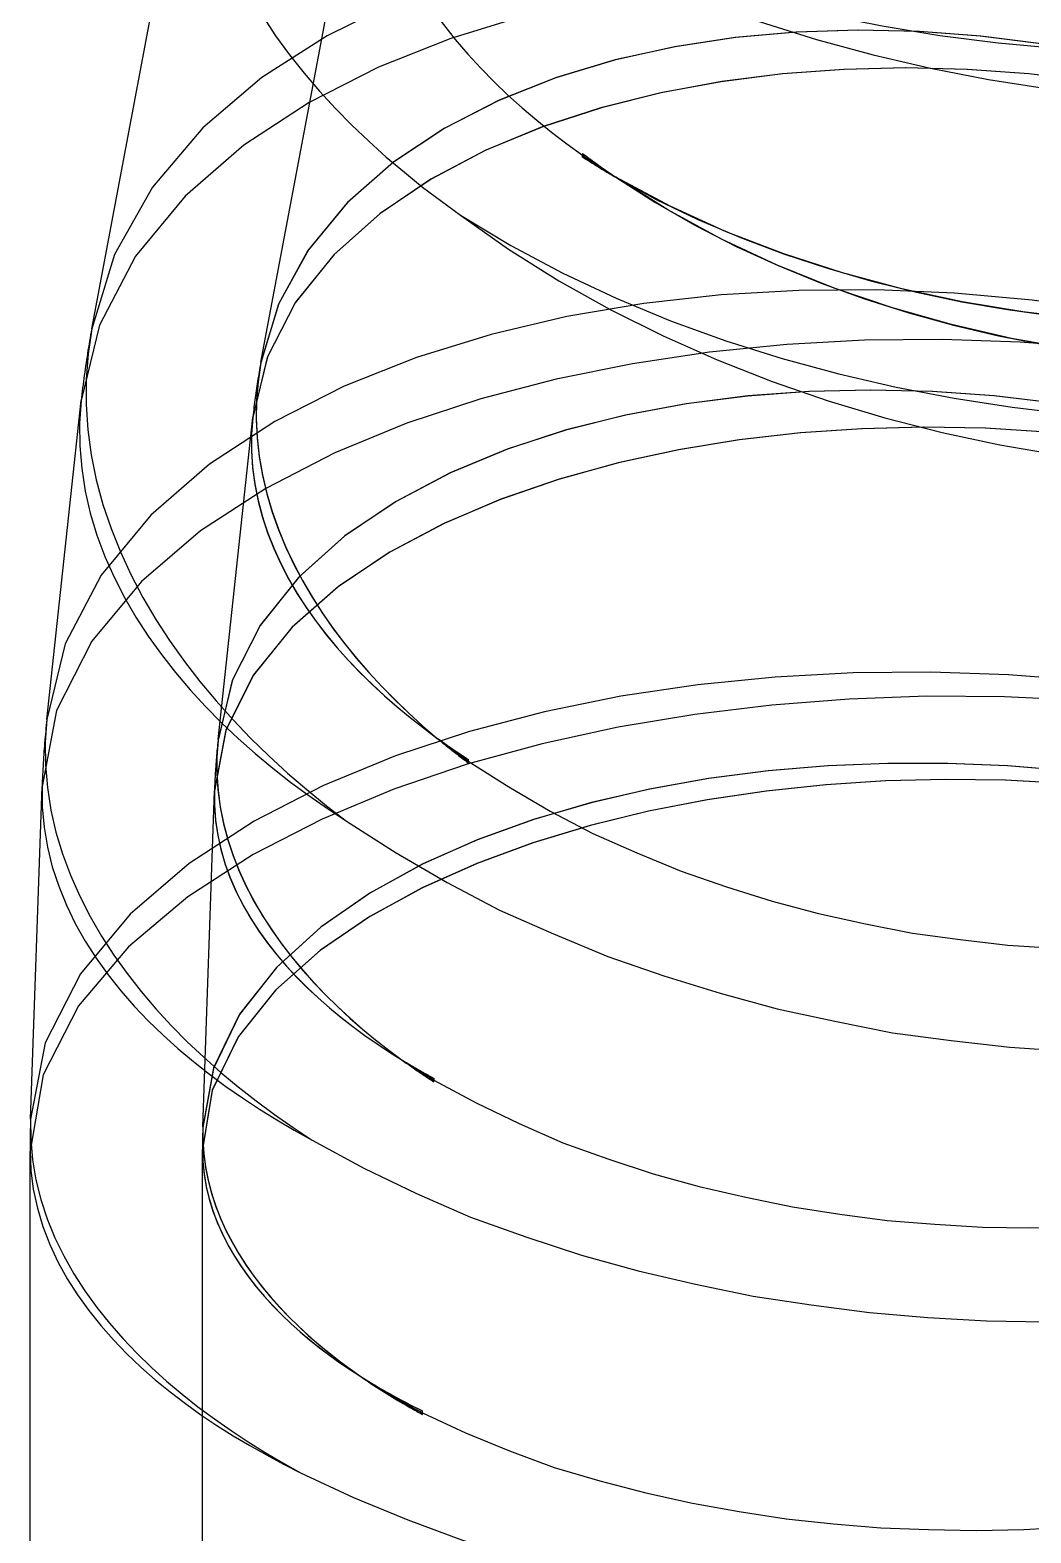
# Model space of a CAD drawing. Header units: millimetres. Extents: x 0 to 262, y -49 to 161.
# Drawn here: x 46.26 to 51.42, y 138.88 to 146.63 of the extents above; entities that cross this region are included whole.
import ezdxf

# ---------------------------------------------------------------- set-up
doc = ezdxf.new("R2010")
doc.units = ezdxf.units.MM
doc.layers.add('ISO_HIDDEN', color=8, linetype='CONTINUOUS')
doc.layers.add('ISO_VISIBLE', color=7, linetype='Continuous')

msp = doc.modelspace()

# ---------------------------------------------------------------- linework, layer by layer
at = {"layer": 'ISO_HIDDEN'}
for points in [[(47.4511, 144.918), (48.022, 147.9522)], [(48.0066, 147.848), (48.001, 147.7496), (48.0015, 147.651), (48.0079, 147.5527), (48.0219, 147.4551), (48.0431, 147.3588), (48.0691, 147.2638), (48.1009, 147.1704), (48.1392, 147.0796), (48.181, 146.9903), (48.2279, 146.9035), (48.2792, 146.8194), (48.3328, 146.7366), (48.3919, 146.6576), (48.4528, 146.5801), (48.517, 146.5052), (48.5839, 146.4328), (48.6526, 146.362), (48.7245, 146.2945), (48.7972, 146.2279), (48.8732, 146.165), (48.9494, 146.1024), (49.0287, 146.0438), (49.1081, 145.9853)], [(54.6268, 145.8676), (54.2982, 146.0961), (53.9543, 146.3008), (53.5979, 146.4829), (53.2312, 146.6433), (52.856, 146.7828), (52.4739, 146.9019), (52.086, 147.0008), (51.6936, 147.0797), (51.2977, 147.1383), (50.8992, 147.1764), (50.4993, 147.1933), (50.0991, 147.1881), (49.6998, 147.1597), (49.3032, 147.1065), (48.911, 147.0267), (48.5258, 146.9179), (48.1513, 146.7769), (47.7922, 146.6004), (47.4555, 146.3844), (47.1511, 146.125), (46.8924, 145.8201), (46.6963, 145.472), (46.5789, 145.0902)], [(54.6268, 145.8676), (54.2814, 146.0726), (53.9222, 146.2523), (53.5522, 146.4087), (53.1736, 146.5432), (52.7884, 146.657), (52.3978, 146.7508), (52.003, 146.8252), (51.6051, 146.8805), (51.205, 146.9167), (50.8036, 146.9337), (50.4019, 146.9311), (50.0009, 146.908), (49.6016, 146.8636), (49.2056, 146.7965), (48.8145, 146.7049), (48.4306, 146.5864), (48.0574, 146.4382), (47.6993, 146.2564), (47.3633, 146.0366), (47.0598, 145.7738), (46.8045, 145.4644), (46.6185, 145.1092), (46.5242, 144.7199)], [(55.697, 146.9067), (55.6225, 146.5987), (55.4772, 146.3168), (55.2779, 146.0699), (55.0405, 145.859), (54.7771, 145.6815), (54.496, 145.5338), (54.2024, 145.4123), (53.9002, 145.3143), (53.592, 145.2373), (53.2796, 145.1795), (52.9644, 145.1395), (52.6475, 145.1162), (52.3298, 145.1088), (52.0122, 145.1167), (51.6953, 145.1395), (51.3797, 145.177), (51.0663, 145.2292), (50.7557, 145.2962), (50.4487, 145.3782), (50.1464, 145.4759), (49.8498, 145.5899), (49.5605, 145.7212), (49.2803, 145.871)], [(53.826, 145.6724), (53.5581, 145.8411), (53.2799, 145.9921), (52.993, 146.1262), (52.6991, 146.244), (52.3994, 146.3459), (52.0947, 146.4322), (51.7861, 146.5031), (51.4744, 146.5584), (51.1602, 146.5982), (50.8445, 146.6219), (50.528, 146.6291), (50.2115, 146.6191), (49.8961, 146.5908), (49.5831, 146.5432), (49.2741, 146.4746), (48.971, 146.3831), (48.6767, 146.2664), (48.3951, 146.1219), (48.1318, 145.9464), (47.8943, 145.7373), (47.6933, 145.4932), (47.5412, 145.216), (47.4502, 144.9134)], [(53.826, 145.6724), (53.5583, 145.841), (53.2802, 145.992), (52.9936, 146.126), (52.6999, 146.2437), (52.4003, 146.3456), (52.0959, 146.4319), (51.7875, 146.5028), (51.476, 146.5582), (51.1621, 146.598), (50.8465, 146.6218), (50.5302, 146.6291), (50.2139, 146.6192), (49.8988, 146.5911), (49.5859, 146.5437), (49.277, 146.4753), (48.9741, 146.3842), (48.6799, 146.2679), (48.3983, 146.1237), (48.1348, 145.9488), (47.8972, 145.7402), (47.6957, 145.4967), (47.5429, 145.2201), (47.4511, 144.918)], [(55.6561, 146.63), (55.5651, 146.3273), (55.4131, 146.0502), (55.212, 145.806), (54.9746, 145.5969), (54.7112, 145.4215), (54.4296, 145.2769), (54.1353, 145.1603), (53.8323, 145.0688), (53.5232, 145.0002), (53.2102, 144.9525), (52.8948, 144.9243), (52.5784, 144.9142), (52.2618, 144.9215), (51.9461, 144.9452), (51.632, 144.9849), (51.3202, 145.0403), (51.0116, 145.1111), (50.707, 145.1975), (50.4072, 145.2994), (50.1133, 145.4171), (49.8265, 145.5512), (49.5482, 145.7022), (49.2803, 145.871)], [(53.826, 145.6724), (53.5457, 145.8222), (53.2562, 145.9536), (52.9595, 146.0676), (52.6569, 146.1653), (52.3498, 146.2474), (52.039, 146.3143), (51.7254, 146.3665), (51.4097, 146.4039), (51.0926, 146.4267), (50.7748, 146.4345), (50.457, 146.427), (50.14, 146.4036), (49.8246, 146.3635), (49.512, 146.3056), (49.2037, 146.2284), (48.9014, 146.1301), (48.6078, 146.0083), (48.3266, 145.8603), (48.0633, 145.6824), (47.8261, 145.4711), (47.6272, 145.2236), (47.4825, 144.9412), (47.4089, 144.6328)], [(53.826, 145.6724), (53.5458, 145.8222), (53.2565, 145.9534), (52.9599, 146.0674), (52.6576, 146.1651), (52.3506, 146.2472), (52.04, 146.3141), (51.7266, 146.3663), (51.4111, 146.4038), (51.0942, 146.4266), (50.7765, 146.4345), (50.4589, 146.4271), (50.142, 146.4038), (49.8268, 146.3639), (49.5143, 146.3061), (49.2061, 146.2291), (48.9039, 146.131), (48.6104, 146.0096), (48.3292, 145.8618), (48.0658, 145.6843), (47.8285, 145.4735), (47.6291, 145.2266), (47.4839, 144.9447), (47.4094, 144.6366)], [(49.1081, 145.9853), (49.1081, 145.9849), (49.108, 145.9846), (49.108, 145.9842), (49.1079, 145.9839), (49.1079, 145.9835), (49.1078, 145.9832), (49.1078, 145.9828), (49.1077, 145.9825), (49.1077, 145.9821), (49.1076, 145.9818), (49.1076, 145.9814), (49.1075, 145.9811), (49.1075, 145.9807), (49.1074, 145.9804), (49.1074, 145.9801), (49.1073, 145.9797), (49.1073, 145.9794), (49.1072, 145.979), (49.1072, 145.9787), (49.1071, 145.9783), (49.1071, 145.978), (49.107, 145.9776), (49.107, 145.9773)], [(49.107, 145.9773), (49.1106, 145.9749), (49.1143, 145.9725), (49.118, 145.9701), (49.1217, 145.9678), (49.1254, 145.9654), (49.1291, 145.963), (49.1328, 145.9607), (49.1365, 145.9583), (49.1402, 145.956), (49.1439, 145.9536), (49.1476, 145.9513), (49.1513, 145.9489), (49.155, 145.9466), (49.1588, 145.9443), (49.1625, 145.942), (49.1662, 145.9396), (49.1699, 145.9373), (49.1737, 145.935), (49.1774, 145.9327), (49.1811, 145.9304), (49.1849, 145.9281), (49.1886, 145.9258), (49.1923, 145.9235)], [(49.107, 145.9773), (49.1144, 145.9725), (49.1218, 145.9677), (49.1293, 145.9629), (49.1367, 145.9582), (49.1442, 145.9534), (49.1517, 145.9487), (49.1592, 145.944), (49.1667, 145.9393), (49.1742, 145.9347), (49.1817, 145.93), (49.1892, 145.9254), (49.1968, 145.9208), (49.2043, 145.9162), (49.2119, 145.9116), (49.2194, 145.907), (49.227, 145.9024), (49.2346, 145.8979), (49.2422, 145.8934), (49.2498, 145.8889), (49.2574, 145.8844), (49.265, 145.8799), (49.2727, 145.8754), (49.2803, 145.871)], [(49.1093, 145.9933), (49.1093, 145.9929), (49.1092, 145.9926), (49.1092, 145.9922), (49.1091, 145.9919), (49.1091, 145.9915), (49.109, 145.9912), (49.1089, 145.9908), (49.1089, 145.9905), (49.1088, 145.9902), (49.1088, 145.9898), (49.1087, 145.9895), (49.1087, 145.9891), (49.1086, 145.9888), (49.1086, 145.9884), (49.1085, 145.9881), (49.1085, 145.9877), (49.1084, 145.9874), (49.1084, 145.987), (49.1083, 145.9867), (49.1083, 145.9863), (49.1082, 145.986), (49.1082, 145.9856), (49.1081, 145.9853)], [(49.1081, 145.9853), (49.1155, 145.9801), (49.1229, 145.975), (49.1303, 145.9699), (49.1377, 145.9648), (49.1451, 145.9597), (49.1525, 145.9547), (49.1599, 145.9496), (49.1674, 145.9446), (49.1748, 145.9396), (49.1823, 145.9346), (49.1898, 145.9296), (49.1973, 145.9246), (49.2048, 145.9196), (49.2123, 145.9147), (49.2198, 145.9098), (49.2273, 145.9049), (49.2349, 145.9), (49.2424, 145.8951), (49.25, 145.8903), (49.2575, 145.8854), (49.2651, 145.8806), (49.2727, 145.8758), (49.2803, 145.871)], [(49.1093, 145.9933), (49.1129, 145.9906), (49.1166, 145.9878), (49.1202, 145.9851), (49.1238, 145.9824), (49.1275, 145.9797), (49.1311, 145.977), (49.1348, 145.9743), (49.1384, 145.9716), (49.1421, 145.9689), (49.1457, 145.9662), (49.1494, 145.9635), (49.153, 145.9608), (49.1567, 145.9581), (49.1604, 145.9554), (49.164, 145.9528), (49.1677, 145.9501), (49.1714, 145.9474), (49.1751, 145.9447), (49.1788, 145.9421), (49.1824, 145.9394), (49.1861, 145.9368), (49.1898, 145.9341), (49.1935, 145.9315)], [(49.1093, 145.9933), (49.1166, 145.9878), (49.1239, 145.9823), (49.1313, 145.9769), (49.1386, 145.9714), (49.146, 145.966), (49.1533, 145.9606), (49.1607, 145.9552), (49.1681, 145.9498), (49.1755, 145.9444), (49.1829, 145.9391), (49.1903, 145.9337), (49.1978, 145.9284), (49.2052, 145.9231), (49.2127, 145.9178), (49.2202, 145.9126), (49.2276, 145.9073), (49.2351, 145.9021), (49.2426, 145.8969), (49.2501, 145.8917), (49.2577, 145.8865), (49.2652, 145.8813), (49.2728, 145.8761), (49.2803, 145.871)], [(49.1923, 145.9235), (49.1961, 145.9212), (49.1999, 145.9188), (49.2037, 145.9165), (49.2075, 145.9142), (49.2113, 145.9119), (49.2152, 145.9096), (49.219, 145.9073), (49.2228, 145.905), (49.2266, 145.9027), (49.2304, 145.9004), (49.2343, 145.8981), (49.2381, 145.8958), (49.2419, 145.8936), (49.2457, 145.8913), (49.2496, 145.889), (49.2534, 145.8867), (49.2572, 145.8845), (49.2611, 145.8822), (49.2649, 145.88), (49.2688, 145.8777), (49.2726, 145.8755), (49.2765, 145.8732), (49.2803, 145.871)], [(49.1935, 145.9315), (49.1973, 145.9288), (49.201, 145.9261), (49.2047, 145.9235), (49.2085, 145.9208), (49.2123, 145.9182), (49.216, 145.9155), (49.2198, 145.9129), (49.2235, 145.9102), (49.2273, 145.9076), (49.2311, 145.9049), (49.2348, 145.9023), (49.2386, 145.8997), (49.2424, 145.897), (49.2462, 145.8944), (49.25, 145.8918), (49.2537, 145.8892), (49.2575, 145.8866), (49.2613, 145.884), (49.2651, 145.8814), (49.2689, 145.8788), (49.2727, 145.8762), (49.2765, 145.8736), (49.2803, 145.871)], [(49.2803, 145.871), (49.4813, 145.7421), (49.6884, 145.6233), (49.9009, 145.5144), (50.118, 145.4151), (50.3391, 145.325), (50.5637, 145.244), (50.7914, 145.1719), (51.0216, 145.1086), (51.2541, 145.0541), (51.4884, 145.0084), (51.7243, 144.9715), (51.9615, 144.9436), (52.1995, 144.9248), (52.4381, 144.9154), (52.6768, 144.9155), (52.9154, 144.9255), (53.1533, 144.946), (53.39, 144.9774), (53.6249, 145.0202), (53.8572, 145.0753), (54.086, 145.1435), (54.3101, 145.2258), (54.528, 145.3233)], [(49.2803, 145.871), (49.2803, 145.871)], [(49.2803, 145.871), (49.4893, 145.7569), (49.7038, 145.6535), (49.9228, 145.56), (50.1457, 145.4761), (50.3718, 145.4014), (50.6006, 145.3356), (50.8318, 145.2783), (51.0648, 145.2295), (51.2995, 145.189), (51.5354, 145.1567), (51.7723, 145.1326), (52.0099, 145.1169), (52.2479, 145.1094), (52.4861, 145.1105), (52.724, 145.1204), (52.9614, 145.1392), (53.1978, 145.1674), (53.4329, 145.2054), (53.666, 145.2538), (53.8966, 145.3132), (54.1238, 145.3844), (54.3467, 145.4684), (54.5637, 145.5662)], [(54.4496, 144.2237), (54.1042, 144.4287), (53.745, 144.6084), (53.375, 144.7648), (52.9964, 144.8993), (52.6112, 145.013), (52.2206, 145.1069), (51.8258, 145.1813), (51.4279, 145.2366), (51.0278, 145.2728), (50.6264, 145.2898), (50.2247, 145.2872), (49.8237, 145.2641), (49.4244, 145.2197), (49.0284, 145.1526), (48.6373, 145.061), (48.2535, 144.9425), (47.8802, 144.7943), (47.5221, 144.6125), (47.1861, 144.3927), (46.8827, 144.1299), (46.6273, 143.8205), (46.4413, 143.4653), (46.347, 143.076)], [(54.4496, 144.2237), (54.0899, 144.4012), (53.7183, 144.5526), (53.338, 144.6804), (52.951, 144.7866), (52.5592, 144.8728), (52.1636, 144.9401), (51.7653, 144.9891), (51.3653, 145.0204), (50.9643, 145.0341), (50.563, 145.0303), (50.1624, 145.0087), (49.7631, 144.9687), (49.3663, 144.9095), (48.973, 144.83), (48.5848, 144.7284), (48.2038, 144.6028), (47.8327, 144.4502), (47.476, 144.2668), (47.14, 144.0478), (46.8352, 143.7873), (46.5789, 143.4793), (46.3975, 143.1226), (46.3224, 142.73)], [(47.4502, 144.9134), (47.448, 144.9014), (47.4459, 144.8894), (47.4438, 144.8774), (47.4417, 144.8655), (47.4396, 144.8535), (47.4376, 144.8415), (47.4357, 144.8295), (47.4337, 144.8175), (47.4318, 144.8054), (47.43, 144.7934), (47.4282, 144.7814), (47.4264, 144.7694), (47.4247, 144.7573), (47.423, 144.7453), (47.4213, 144.7332), (47.4197, 144.7212), (47.4181, 144.7091), (47.4165, 144.697), (47.415, 144.685), (47.4135, 144.6729), (47.4121, 144.6608), (47.4107, 144.6487), (47.4094, 144.6366)], [(47.4511, 144.918), (47.4363, 144.8216), (47.428, 144.7244), (47.4263, 144.6269), (47.4309, 144.5295), (47.4417, 144.4326), (47.4584, 144.3365), (47.4807, 144.2415), (47.5083, 144.148), (47.5409, 144.0561), (47.5782, 143.966), (47.6197, 143.8777), (47.6653, 143.7915), (47.7145, 143.7073), (47.7672, 143.6252), (47.8231, 143.5453), (47.8818, 143.4674), (47.9433, 143.3917), (48.0072, 143.3181), (48.0735, 143.2465), (48.1419, 143.177), (48.2123, 143.1095), (48.2846, 143.0439), (48.3585, 142.9804)], [(47.4502, 144.9134), (47.4358, 144.8171), (47.4278, 144.7201), (47.4264, 144.6228), (47.4312, 144.5256), (47.4422, 144.4289), (47.4591, 144.3331), (47.4815, 144.2384), (47.5093, 144.1451), (47.542, 144.0534), (47.5793, 143.9635), (47.6208, 143.8755), (47.6664, 143.7895), (47.7156, 143.7056), (47.7683, 143.6237), (47.824, 143.544), (47.8827, 143.4663), (47.9441, 143.3908), (48.0079, 143.3173), (48.0741, 143.2459), (48.1424, 143.1765), (48.2126, 143.1092), (48.2847, 143.0438), (48.3585, 142.9804)], [(53.6471, 144.012), (53.3666, 144.162), (53.0769, 144.2934), (52.78, 144.4075), (52.4773, 144.5052), (52.17, 144.5873), (51.8591, 144.6542), (51.5453, 144.7063), (51.2294, 144.7437), (50.9122, 144.7664), (50.5942, 144.7742), (50.2762, 144.7666), (49.959, 144.7431), (49.6435, 144.7029), (49.3308, 144.6448), (49.0223, 144.5674), (48.7199, 144.4688), (48.4262, 144.3468), (48.145, 144.1984), (47.8818, 144.0201), (47.6448, 143.8083), (47.4463, 143.5604), (47.3023, 143.2774), (47.2296, 142.9686)], [(53.6471, 144.0121), (53.3667, 144.1619), (53.0772, 144.2933), (52.7805, 144.4073), (52.478, 144.505), (52.1709, 144.5871), (51.8601, 144.654), (51.5465, 144.7062), (51.2308, 144.7436), (50.9137, 144.7664), (50.5959, 144.7742), (50.278, 144.7667), (49.961, 144.7433), (49.6456, 144.7032), (49.3331, 144.6453), (49.0247, 144.5681), (48.7224, 144.4698), (48.4288, 144.348), (48.1476, 144.2), (47.8843, 144.0221), (47.6472, 143.8107), (47.4482, 143.5633), (47.3036, 143.2809), (47.23, 142.9725)], [(47.23, 142.9725), (47.4089, 144.6328)], [(47.4094, 144.6366), (47.4028, 144.5499), (47.4023, 144.463), (47.4078, 144.3762), (47.4191, 144.29), (47.436, 144.2047), (47.4583, 144.1206), (47.4855, 144.038), (47.5173, 143.9571), (47.5535, 143.878), (47.5936, 143.8008), (47.6374, 143.7257), (47.6846, 143.6526), (47.7348, 143.5816), (47.7878, 143.5127), (47.8434, 143.4458), (47.9014, 143.3809), (47.9615, 143.3181), (48.0236, 143.2572), (48.0875, 143.1982), (48.153, 143.141), (48.2201, 143.0857), (48.2887, 143.0322), (48.3585, 142.9804)], [(47.4089, 144.6328), (47.4026, 144.5462), (47.4024, 144.4594), (47.4081, 144.3728), (47.4197, 144.2868), (47.4367, 144.2017), (47.4591, 144.1178), (47.4864, 144.0355), (47.5183, 143.9547), (47.5545, 143.8759), (47.5947, 143.7989), (47.6385, 143.724), (47.6856, 143.6511), (47.7358, 143.5803), (47.7888, 143.5115), (47.8443, 143.4448), (47.9022, 143.3801), (47.9622, 143.3174), (48.0242, 143.2566), (48.0879, 143.1977), (48.1534, 143.1407), (48.2204, 143.0855), (48.2888, 143.0321), (48.3585, 142.9804)], [(53.6471, 144.0121), (53.3563, 144.1402), (53.0578, 144.2494), (52.7535, 144.3414), (52.4449, 144.4173), (52.133, 144.4783), (51.8186, 144.5249), (51.5024, 144.5576), (51.1852, 144.5768), (50.8674, 144.5824), (50.5496, 144.5745), (50.2325, 144.5527), (49.9167, 144.5165), (49.6031, 144.4653), (49.2924, 144.3981), (48.986, 144.3136), (48.6855, 144.2101), (48.3933, 144.0853), (48.1126, 143.9363), (47.8489, 143.7592), (47.6103, 143.5496), (47.4104, 143.3031), (47.2694, 143.0191), (47.2111, 142.7078)], [(53.6471, 144.012), (53.3564, 144.1402), (53.058, 144.2493), (52.7539, 144.3413), (52.4454, 144.4172), (52.1336, 144.4781), (51.8194, 144.5248), (51.5034, 144.5575), (51.1862, 144.5767), (50.8686, 144.5824), (50.551, 144.5745), (50.234, 144.5528), (49.9184, 144.5167), (49.6048, 144.4656), (49.2943, 144.3986), (48.988, 144.3142), (48.6876, 144.2109), (48.3954, 144.0863), (48.1148, 143.9375), (47.8509, 143.7608), (47.6122, 143.5516), (47.412, 143.3055), (47.2704, 143.0219), (47.2113, 142.711)], [(54.3904, 142.5095), (54.0307, 142.6871), (53.6591, 142.8384), (53.2788, 142.9662), (52.8918, 143.0725), (52.5, 143.1587), (52.1044, 143.2259), (51.7061, 143.2749), (51.3061, 143.3062), (50.9051, 143.32), (50.5038, 143.3162), (50.1032, 143.2945), (49.7039, 143.2545), (49.3071, 143.1954), (48.9138, 143.1158), (48.5256, 143.0143), (48.1446, 142.8886), (47.7735, 142.736), (47.4168, 142.5526), (47.0808, 142.3336), (46.776, 142.0731), (46.5197, 141.7651), (46.3383, 141.4084), (46.2632, 141.0158)], [(54.3904, 142.5095), (54.0245, 142.6719), (53.648, 142.8079), (53.2637, 142.9205), (52.8739, 143.0119), (52.48, 143.0838), (52.0832, 143.1374), (51.6845, 143.1736), (51.2845, 143.1928), (50.8841, 143.1953), (50.484, 143.1813), (50.0848, 143.1504), (49.6873, 143.1022), (49.2924, 143.036), (48.9012, 142.9508), (48.515, 142.8449), (48.1359, 142.7164), (47.7663, 142.5624), (47.4103, 142.3794), (47.074, 142.1623), (46.7679, 141.9047), (46.5094, 141.5998), (46.3277, 141.2443), (46.2603, 140.8514)], [(47.2296, 142.9686), (47.2284, 142.9575), (47.2273, 142.9463), (47.2262, 142.9351), (47.2251, 142.9239), (47.2241, 142.9127), (47.2231, 142.9015), (47.2222, 142.8903), (47.2213, 142.8791), (47.2204, 142.868), (47.2195, 142.8568), (47.2187, 142.8455), (47.2179, 142.8343), (47.2171, 142.8231), (47.2164, 142.8119), (47.2157, 142.8007), (47.215, 142.7895), (47.2144, 142.7783), (47.2138, 142.7671), (47.2132, 142.7558), (47.2127, 142.7446), (47.2122, 142.7334), (47.2117, 142.7222), (47.2113, 142.711)], [(47.23, 142.9725), (47.2237, 142.8859), (47.2235, 142.7991), (47.2292, 142.7125), (47.2407, 142.6265), (47.2578, 142.5414), (47.2801, 142.4575), (47.3074, 142.3751), (47.3393, 142.2944), (47.3755, 142.2155), (47.4157, 142.1386), (47.4595, 142.0637), (47.5066, 141.9908), (47.5568, 141.9199), (47.6098, 141.8512), (47.6653, 141.7845), (47.7232, 141.7198), (47.7832, 141.6571), (47.8452, 141.5963), (47.909, 141.5374), (47.9745, 141.4804), (48.0414, 141.4252), (48.1099, 141.3718), (48.1796, 141.32)], [(47.2296, 142.9686), (47.2236, 142.8822), (47.2236, 142.7956), (47.2295, 142.7092), (47.2412, 142.6233), (47.2585, 142.5385), (47.2809, 142.4548), (47.3083, 142.3726), (47.3403, 142.2921), (47.3766, 142.2134), (47.4168, 142.1367), (47.4606, 142.0619), (47.5077, 141.9892), (47.5578, 141.9186), (47.6108, 141.85), (47.6662, 141.7834), (47.724, 141.7189), (47.7839, 141.6563), (47.8458, 141.5957), (47.9095, 141.537), (47.9748, 141.4801), (48.0417, 141.425), (48.11, 141.3717), (48.1796, 141.32)], [(48.3585, 142.9804), (48.3619, 142.9775), (48.3653, 142.9747), (48.3687, 142.9718), (48.3721, 142.969), (48.3755, 142.9662), (48.379, 142.9634), (48.3824, 142.9605), (48.3858, 142.9577), (48.3892, 142.9549), (48.3927, 142.9521), (48.3961, 142.9493), (48.3995, 142.9465), (48.403, 142.9437), (48.4064, 142.9409), (48.4098, 142.9381), (48.4133, 142.9354), (48.4167, 142.9326), (48.4202, 142.9298), (48.4236, 142.927), (48.4271, 142.9243), (48.4306, 142.9215), (48.434, 142.9187), (48.4375, 142.916)], [(48.3585, 142.9804), (48.362, 142.9779), (48.3654, 142.9754), (48.3689, 142.9729), (48.3724, 142.9704), (48.3758, 142.9679), (48.3793, 142.9654), (48.3828, 142.963), (48.3862, 142.9605), (48.3897, 142.9581), (48.3932, 142.9556), (48.3967, 142.9531), (48.4002, 142.9507), (48.4036, 142.9482), (48.4071, 142.9458), (48.4106, 142.9434), (48.4141, 142.9409), (48.4176, 142.9385), (48.4211, 142.9361), (48.4246, 142.9336), (48.4281, 142.9312), (48.4316, 142.9288), (48.4352, 142.9264), (48.4387, 142.924)], [(48.3585, 142.9804), (48.3654, 142.9746), (48.3722, 142.9689), (48.3791, 142.9633), (48.386, 142.9576), (48.3929, 142.9519), (48.3998, 142.9463), (48.4067, 142.9407), (48.4136, 142.9351), (48.4206, 142.9295), (48.4275, 142.9239), (48.4345, 142.9184), (48.4415, 142.9128), (48.4485, 142.9073), (48.4555, 142.9018), (48.4625, 142.8963), (48.4695, 142.8908), (48.4766, 142.8854), (48.4836, 142.8799), (48.4907, 142.8745), (48.4978, 142.8691), (48.5049, 142.8637), (48.512, 142.8583), (48.5191, 142.8529)], [(48.3585, 142.9804), (48.3654, 142.975), (48.3723, 142.9696), (48.3793, 142.9643), (48.3862, 142.959), (48.3932, 142.9537), (48.4001, 142.9484), (48.4071, 142.9431), (48.4141, 142.9379), (48.4211, 142.9326), (48.4281, 142.9274), (48.4351, 142.9222), (48.4421, 142.917), (48.4492, 142.9118), (48.4562, 142.9067), (48.4633, 142.9015), (48.4704, 142.8964), (48.4775, 142.8913), (48.4846, 142.8862), (48.4917, 142.8811), (48.4988, 142.876), (48.5059, 142.871), (48.5131, 142.8659), (48.5202, 142.8609)], [(48.3585, 142.9804), (48.3585, 142.9804)], [(48.3585, 142.9804), (48.3655, 142.9753), (48.3725, 142.9703), (48.3794, 142.9653), (48.3864, 142.9604), (48.3934, 142.9554), (48.4005, 142.9505), (48.4075, 142.9455), (48.4145, 142.9406), (48.4216, 142.9357), (48.4286, 142.9309), (48.4357, 142.926), (48.4428, 142.9212), (48.4499, 142.9163), (48.457, 142.9115), (48.4641, 142.9067), (48.4712, 142.9019), (48.4784, 142.8972), (48.4855, 142.8924), (48.4927, 142.8877), (48.4999, 142.883), (48.507, 142.8783), (48.5142, 142.8736), (48.5214, 142.8689)], [(53.4023, 142.365), (53.1147, 142.4779), (52.821, 142.5738), (52.5226, 142.6542), (52.2207, 142.7201), (51.9161, 142.7721), (51.6096, 142.8108), (51.3016, 142.8366), (50.9929, 142.8495), (50.6839, 142.8497), (50.3751, 142.8369), (50.0672, 142.8109), (49.7608, 142.7712), (49.4566, 142.717), (49.1555, 142.6474), (48.8588, 142.561), (48.5682, 142.4563), (48.2858, 142.331), (48.015, 142.1822), (47.7611, 142.0064), (47.5321, 141.7992), (47.341, 141.557), (47.2068, 141.2795), (47.1513, 140.9766)], [(53.4023, 142.365), (53.1146, 142.4779), (52.8207, 142.5739), (52.5222, 142.6543), (52.2202, 142.7202), (51.9155, 142.7722), (51.6087, 142.8109), (51.3007, 142.8366), (50.9918, 142.8495), (50.6827, 142.8497), (50.3738, 142.8369), (50.0657, 142.8108), (49.7592, 142.771), (49.4548, 142.7166), (49.1537, 142.6469), (48.8569, 142.5604), (48.5661, 142.4555), (48.2837, 142.33), (48.013, 142.1809), (47.7591, 142.0048), (47.5303, 141.7973), (47.3395, 141.5546), (47.2059, 141.2766), (47.1513, 140.9734)], [(48.4375, 142.916), (48.441, 142.9132), (48.4445, 142.9104), (48.448, 142.9076), (48.4516, 142.9049), (48.4551, 142.9021), (48.4586, 142.8993), (48.4622, 142.8966), (48.4657, 142.8938), (48.4692, 142.8911), (48.4728, 142.8883), (48.4763, 142.8856), (48.4799, 142.8828), (48.4834, 142.8801), (48.487, 142.8773), (48.4905, 142.8746), (48.4941, 142.8719), (48.4976, 142.8692), (48.5012, 142.8664), (48.5048, 142.8637), (48.5083, 142.861), (48.5119, 142.8583), (48.5155, 142.8556), (48.5191, 142.8529)], [(48.4387, 142.924), (48.4422, 142.9216), (48.4458, 142.9191), (48.4494, 142.9167), (48.453, 142.9143), (48.4565, 142.9118), (48.4601, 142.9094), (48.4637, 142.907), (48.4673, 142.9046), (48.4709, 142.9022), (48.4745, 142.8998), (48.4781, 142.8974), (48.4817, 142.895), (48.4853, 142.8926), (48.4889, 142.8902), (48.4925, 142.8878), (48.4961, 142.8855), (48.4997, 142.8831), (48.5033, 142.8807), (48.5069, 142.8784), (48.5106, 142.876), (48.5142, 142.8736), (48.5178, 142.8713), (48.5214, 142.8689)], [(48.5191, 142.8529), (48.5191, 142.8532), (48.5192, 142.8536), (48.5192, 142.8539), (48.5193, 142.8543), (48.5193, 142.8546), (48.5194, 142.855), (48.5194, 142.8553), (48.5195, 142.8557), (48.5195, 142.856), (48.5196, 142.8564), (48.5196, 142.8567), (48.5197, 142.8571), (48.5197, 142.8574), (48.5198, 142.8578), (48.5198, 142.8581), (48.5199, 142.8585), (48.5199, 142.8588), (48.52, 142.8592), (48.52, 142.8595), (48.5201, 142.8599), (48.5201, 142.8602), (48.5202, 142.8606), (48.5202, 142.8609)], [(48.5202, 142.8609), (48.5203, 142.8613), (48.5204, 142.8616), (48.5204, 142.862), (48.5205, 142.8623), (48.5205, 142.8627), (48.5206, 142.863), (48.5206, 142.8633), (48.5207, 142.8637), (48.5207, 142.864), (48.5208, 142.8644), (48.5208, 142.8647), (48.5209, 142.8651), (48.5209, 142.8654), (48.521, 142.8658), (48.521, 142.8661), (48.5211, 142.8665), (48.5211, 142.8668), (48.5212, 142.8672), (48.5212, 142.8675), (48.5213, 142.8679), (48.5213, 142.8682), (48.5214, 142.8686), (48.5214, 142.8689)], [(48.5202, 142.8609), (48.7291, 142.7281), (48.9428, 142.6036), (49.162, 142.4886), (49.3883, 142.3885), (49.617, 142.2942), (49.8509, 142.2129), (50.0873, 142.14), (50.3261, 142.0751), (50.568, 142.0227), (50.8107, 141.9744), (51.0561, 141.9416), (51.3019, 141.9134), (51.5489, 141.897), (51.7961, 141.8894), (52.0437, 141.8898), (52.2907, 141.9041), (52.5373, 141.9241), (52.7822, 141.9599), (53.0254, 142.0053), (53.2667, 142.0604), (53.5028, 142.1345), (53.735, 142.2195), (53.9624, 142.3173)], [(53.4023, 142.365), (53.1109, 142.4665), (52.8141, 142.5511), (52.5134, 142.6204), (52.2098, 142.6756), (51.904, 142.7173), (51.5967, 142.7463), (51.2886, 142.7628), (50.98, 142.7672), (50.6715, 142.7594), (50.3635, 142.7395), (50.0566, 142.707), (49.7513, 142.6616), (49.4484, 142.6026), (49.1487, 142.5292), (48.8532, 142.4401), (48.5636, 142.3336), (48.2818, 142.2077), (48.0112, 142.0595), (47.7566, 141.8854), (47.5261, 141.6806), (47.333, 141.4404), (47.1987, 141.1635), (47.1493, 140.8601)], [(53.4023, 142.365), (53.111, 142.4664), (52.8144, 142.551), (52.5138, 142.6204), (52.2102, 142.6755), (51.9046, 142.7172), (51.5975, 142.7462), (51.2894, 142.7628), (50.9809, 142.7672), (50.6725, 142.7595), (50.3647, 142.7396), (50.0579, 142.7072), (49.7528, 142.6619), (49.4499, 142.603), (49.1503, 142.5296), (48.8549, 142.4406), (48.5654, 142.3343), (48.2837, 142.2086), (48.0131, 142.0607), (47.7584, 141.8868), (47.5278, 141.6823), (47.3344, 141.4425), (47.1995, 141.166), (47.1494, 140.8629)], [(47.1513, 140.9766), (47.2111, 142.7078)], [(47.2111, 142.7078), (47.2113, 142.6308), (47.2172, 142.5539), (47.2286, 142.4777), (47.2454, 142.4025), (47.2672, 142.3286), (47.2937, 142.2562), (47.3247, 142.1856), (47.3596, 142.1169), (47.3982, 142.0502), (47.4402, 141.9856), (47.4852, 141.923), (47.5329, 141.8625), (47.5831, 141.804), (47.6355, 141.7475), (47.69, 141.693), (47.7463, 141.6403), (47.8043, 141.5895), (47.8637, 141.5405), (47.9246, 141.4932), (47.9867, 141.4475), (48.05, 141.4035), (48.1143, 141.361), (48.1796, 141.32)], [(47.2113, 142.711), (47.2112, 142.6338), (47.2169, 142.5568), (47.2282, 142.4804), (47.2448, 142.405), (47.2664, 142.3309), (47.2929, 142.2584), (47.3237, 142.1876), (47.3586, 142.1187), (47.3972, 142.0519), (47.4392, 141.987), (47.4842, 141.9243), (47.532, 141.8636), (47.5822, 141.805), (47.6347, 141.7484), (47.6892, 141.6937), (47.7456, 141.641), (47.8037, 141.59), (47.8632, 141.5409), (47.9242, 141.4935), (47.9864, 141.4478), (48.0498, 141.4037), (48.1142, 141.3611), (48.1796, 141.32)], [(48.1796, 141.32), (48.183, 141.3176), (48.1865, 141.3151), (48.1899, 141.3126), (48.1934, 141.3101), (48.1969, 141.3076), (48.2003, 141.3051), (48.2038, 141.3027), (48.2073, 141.3002), (48.2108, 141.2977), (48.2142, 141.2953), (48.2177, 141.2928), (48.2212, 141.2904), (48.2247, 141.2879), (48.2282, 141.2855), (48.2317, 141.2831), (48.2352, 141.2806), (48.2387, 141.2782), (48.2422, 141.2758), (48.2457, 141.2733), (48.2492, 141.2709), (48.2527, 141.2685), (48.2562, 141.2661), (48.2597, 141.2637)], [(48.1796, 141.32), (48.1831, 141.3179), (48.1865, 141.3158), (48.19, 141.3137), (48.1935, 141.3116), (48.197, 141.3094), (48.2005, 141.3073), (48.204, 141.3052), (48.2075, 141.3031), (48.211, 141.301), (48.2145, 141.2989), (48.218, 141.2968), (48.2215, 141.2948), (48.225, 141.2927), (48.2286, 141.2906), (48.2321, 141.2885), (48.2356, 141.2865), (48.2391, 141.2844), (48.2426, 141.2823), (48.2462, 141.2803), (48.2497, 141.2782), (48.2532, 141.2762), (48.2568, 141.2741), (48.2603, 141.2721)], [(48.1796, 141.32), (48.1865, 141.315), (48.1935, 141.31), (48.2005, 141.305), (48.2075, 141.3001), (48.2145, 141.2951), (48.2215, 141.2902), (48.2285, 141.2852), (48.2356, 141.2803), (48.2426, 141.2754), (48.2497, 141.2706), (48.2568, 141.2657), (48.2638, 141.2609), (48.2709, 141.256), (48.278, 141.2512), (48.2852, 141.2464), (48.2923, 141.2416), (48.2994, 141.2369), (48.3066, 141.2321), (48.3137, 141.2274), (48.3209, 141.2227), (48.3281, 141.218), (48.3353, 141.2133), (48.3425, 141.2086)], [(48.1796, 141.32), (48.1866, 141.3154), (48.1936, 141.3107), (48.2006, 141.3061), (48.2076, 141.3015), (48.2147, 141.2969), (48.2217, 141.2924), (48.2288, 141.2878), (48.2358, 141.2832), (48.2429, 141.2787), (48.25, 141.2742), (48.2571, 141.2697), (48.2642, 141.2652), (48.2713, 141.2608), (48.2785, 141.2563), (48.2856, 141.2519), (48.2927, 141.2475), (48.2999, 141.2431), (48.3071, 141.2387), (48.3143, 141.2343), (48.3214, 141.23), (48.3286, 141.2256), (48.3358, 141.2213), (48.3431, 141.217)], [(48.1796, 141.32), (48.1796, 141.32)], [(48.1796, 141.32), (48.1866, 141.3158), (48.1936, 141.3115), (48.2007, 141.3072), (48.2077, 141.303), (48.2148, 141.2987), (48.2219, 141.2945), (48.229, 141.2903), (48.2361, 141.2862), (48.2432, 141.282), (48.2503, 141.2779), (48.2574, 141.2737), (48.2646, 141.2696), (48.2717, 141.2655), (48.2789, 141.2614), (48.286, 141.2574), (48.2932, 141.2533), (48.3004, 141.2493), (48.3076, 141.2453), (48.3148, 141.2413), (48.322, 141.2373), (48.3292, 141.2333), (48.3364, 141.2293), (48.3437, 141.2254)], [(48.2597, 141.2637), (48.2633, 141.2612), (48.2669, 141.2588), (48.2704, 141.2564), (48.274, 141.254), (48.2776, 141.2515), (48.2812, 141.2491), (48.2848, 141.2467), (48.2883, 141.2443), (48.2919, 141.2419), (48.2955, 141.2395), (48.2991, 141.2371), (48.3027, 141.2347), (48.3063, 141.2323), (48.3099, 141.2299), (48.3135, 141.2275), (48.3171, 141.2252), (48.3207, 141.2228), (48.3244, 141.2204), (48.328, 141.218), (48.3316, 141.2157), (48.3352, 141.2133), (48.3388, 141.211), (48.3425, 141.2086)], [(48.2603, 141.2721), (48.2639, 141.27), (48.2675, 141.2679), (48.2711, 141.2659), (48.2747, 141.2638), (48.2783, 141.2618), (48.2819, 141.2597), (48.2855, 141.2576), (48.2892, 141.2556), (48.2928, 141.2536), (48.2964, 141.2515), (48.3, 141.2495), (48.3036, 141.2475), (48.3073, 141.2454), (48.3109, 141.2434), (48.3145, 141.2414), (48.3182, 141.2394), (48.3218, 141.2374), (48.3254, 141.2354), (48.3291, 141.2334), (48.3327, 141.2314), (48.3364, 141.2294), (48.34, 141.2274), (48.3437, 141.2254)], [(48.3431, 141.217), (48.3431, 141.2174), (48.3431, 141.2177), (48.3431, 141.2181), (48.3432, 141.2185), (48.3432, 141.2188), (48.3432, 141.2192), (48.3432, 141.2196), (48.3433, 141.2199), (48.3433, 141.2203), (48.3433, 141.2207), (48.3433, 141.221), (48.3434, 141.2214), (48.3434, 141.2217), (48.3434, 141.2221), (48.3434, 141.2225), (48.3435, 141.2228), (48.3435, 141.2232), (48.3435, 141.2236), (48.3435, 141.2239), (48.3436, 141.2243), (48.3436, 141.2247), (48.3436, 141.225), (48.3437, 141.2254)], [(48.3425, 141.2086), (48.3425, 141.209), (48.3425, 141.2093), (48.3425, 141.2097), (48.3426, 141.2101), (48.3426, 141.2104), (48.3426, 141.2108), (48.3426, 141.2112), (48.3427, 141.2115), (48.3427, 141.2119), (48.3427, 141.2123), (48.3428, 141.2126), (48.3428, 141.213), (48.3428, 141.2134), (48.3428, 141.2137), (48.3429, 141.2141), (48.3429, 141.2144), (48.3429, 141.2148), (48.3429, 141.2152), (48.343, 141.2155), (48.343, 141.2159), (48.343, 141.2163), (48.343, 141.2166), (48.3431, 141.217)], [(48.3431, 141.217), (48.5601, 141.1003), (48.7817, 140.9928), (49.0075, 140.8941), (49.2396, 140.8115), (49.4737, 140.7348), (49.7113, 140.6692), (49.9512, 140.6133), (50.1925, 140.5632), (50.4362, 140.5268), (50.6804, 140.494), (50.926, 140.4741), (51.172, 140.4598), (51.4184, 140.4548), (51.6647, 140.4594), (51.9109, 140.4696), (52.1561, 140.4939), (52.4007, 140.5229), (52.6435, 140.5652), (52.8843, 140.6169), (53.1235, 140.6765), (53.3574, 140.7538), (53.5878, 140.8407), (53.8138, 140.9389)], [(47.1513, 140.9734), (47.1511, 140.9686), (47.151, 140.9638), (47.1508, 140.959), (47.1507, 140.9542), (47.1506, 140.9494), (47.1505, 140.9446), (47.1503, 140.9398), (47.1502, 140.935), (47.1501, 140.9302), (47.15, 140.9254), (47.15, 140.9206), (47.1499, 140.9158), (47.1498, 140.911), (47.1497, 140.9062), (47.1497, 140.9014), (47.1496, 140.8966), (47.1495, 140.8917), (47.1495, 140.8869), (47.1495, 140.8821), (47.1494, 140.8773), (47.1494, 140.8725), (47.1494, 140.8677), (47.1494, 140.8629)], [(47.1513, 140.9766), (47.1513, 140.9075), (47.1558, 140.8385), (47.1647, 140.77), (47.1781, 140.7021), (47.1955, 140.6353), (47.217, 140.5696), (47.2421, 140.5052), (47.2707, 140.4423), (47.3024, 140.3809), (47.3371, 140.3211), (47.3745, 140.263), (47.4144, 140.2065), (47.4565, 140.1517), (47.5007, 140.0985), (47.5467, 140.047), (47.5945, 139.997), (47.6439, 139.9486), (47.6946, 139.9017), (47.7467, 139.8563), (47.8001, 139.8123), (47.8545, 139.7697), (47.91, 139.7285), (47.9664, 139.6885)], [(47.1513, 140.9734), (47.1514, 140.9045), (47.156, 140.8356), (47.1652, 140.7673), (47.1786, 140.6996), (47.1963, 140.6329), (47.2178, 140.5674), (47.243, 140.5032), (47.2716, 140.4404), (47.3034, 140.3792), (47.3381, 140.3196), (47.3755, 140.2616), (47.4153, 140.2053), (47.4574, 140.1506), (47.5015, 140.0976), (47.5475, 140.0462), (47.5952, 139.9963), (47.6445, 139.9481), (47.6952, 139.9013), (47.7472, 139.856), (47.8004, 139.8121), (47.8547, 139.7696), (47.9101, 139.7284), (47.9664, 139.6885)], [(47.1493, 140.8601), (47.1516, 140.7954), (47.1582, 140.7309), (47.1692, 140.6671), (47.1844, 140.6041), (47.2035, 140.5422), (47.2264, 140.4816), (47.2528, 140.4224), (47.2823, 140.3647), (47.3148, 140.3087), (47.35, 140.2543), (47.3876, 140.2015), (47.4275, 140.1504), (47.4694, 140.101), (47.5131, 140.0532), (47.5585, 140.007), (47.6054, 139.9623), (47.6537, 139.9191), (47.7033, 139.8773), (47.754, 139.8369), (47.8057, 139.7979), (47.8584, 139.7602), (47.912, 139.7238), (47.9664, 139.6885)], [(47.1493, 124.5176), (47.1493, 140.8601)], [(47.1494, 140.8629), (47.1514, 140.798), (47.1579, 140.7334), (47.1688, 140.6695), (47.1838, 140.6063), (47.2028, 140.5443), (47.2256, 140.4835), (47.2519, 140.4241), (47.2814, 140.3663), (47.3139, 140.3101), (47.3491, 140.2556), (47.3868, 140.2027), (47.4267, 140.1515), (47.4686, 140.1019), (47.5124, 140.054), (47.5579, 140.0076), (47.6048, 139.9628), (47.6532, 139.9195), (47.7028, 139.8777), (47.7536, 139.8372), (47.8054, 139.7981), (47.8582, 139.7604), (47.9119, 139.7238), (47.9664, 139.6885)], [(47.9664, 139.6885), (47.9729, 139.684), (47.9795, 139.6795), (47.9861, 139.675), (47.9927, 139.6706), (47.9992, 139.6661), (48.0059, 139.6617), (48.0125, 139.6573), (48.0191, 139.6529), (48.0257, 139.6485), (48.0324, 139.6441), (48.0391, 139.6398), (48.0457, 139.6354), (48.0524, 139.6311), (48.0591, 139.6268), (48.0658, 139.6225), (48.0725, 139.6183), (48.0792, 139.614), (48.086, 139.6098), (48.0927, 139.6055), (48.0995, 139.6013), (48.1062, 139.5971), (48.113, 139.593), (48.1198, 139.5888)], [(47.9664, 139.6885), (47.9729, 139.6844), (47.9795, 139.6803), (47.9861, 139.6762), (47.9927, 139.6721), (47.9993, 139.668), (48.0059, 139.6639), (48.0126, 139.6599), (48.0192, 139.6559), (48.0259, 139.6519), (48.0325, 139.6479), (48.0392, 139.6439), (48.0459, 139.6399), (48.0526, 139.636), (48.0593, 139.6321), (48.066, 139.6282), (48.0727, 139.6243), (48.0794, 139.6204), (48.0861, 139.6165), (48.0929, 139.6127), (48.0996, 139.6088), (48.1064, 139.605), (48.1132, 139.6012), (48.1199, 139.5974)], [(47.9664, 139.6885), (47.9797, 139.6794), (47.9931, 139.6703), (48.0065, 139.6612), (48.02, 139.6523), (48.0335, 139.6434), (48.0471, 139.6345), (48.0607, 139.6258), (48.0744, 139.6171), (48.088, 139.6084), (48.1018, 139.5999), (48.1156, 139.5914), (48.1294, 139.5829), (48.1432, 139.5746), (48.1571, 139.5662), (48.171, 139.558), (48.185, 139.5498), (48.199, 139.5417), (48.213, 139.5336), (48.2271, 139.5256), (48.2412, 139.5177), (48.2553, 139.5098), (48.2695, 139.502), (48.2837, 139.4942)], [(47.9664, 139.6885), (47.9798, 139.6798), (47.9932, 139.671), (48.0066, 139.6624), (48.0201, 139.6538), (48.0337, 139.6453), (48.0472, 139.6368), (48.0609, 139.6284), (48.0745, 139.6201), (48.0882, 139.6118), (48.102, 139.6036), (48.1157, 139.5955), (48.1296, 139.5875), (48.1434, 139.5794), (48.1573, 139.5715), (48.1712, 139.5636), (48.1852, 139.5558), (48.1992, 139.5481), (48.2132, 139.5404), (48.2273, 139.5328), (48.2414, 139.5252), (48.2555, 139.5177), (48.2697, 139.5102), (48.2839, 139.5028)], [(47.9664, 139.6885), (47.9664, 139.6885)], [(47.9664, 139.6885), (47.9798, 139.6801), (47.9932, 139.6718), (48.0067, 139.6635), (48.0202, 139.6553), (48.0338, 139.6471), (48.0474, 139.639), (48.061, 139.631), (48.0747, 139.6231), (48.0884, 139.6152), (48.1021, 139.6074), (48.1159, 139.5996), (48.1298, 139.592), (48.1436, 139.5843), (48.1575, 139.5768), (48.1714, 139.5693), (48.1854, 139.5618), (48.1994, 139.5545), (48.2134, 139.5471), (48.2275, 139.5399), (48.2416, 139.5327), (48.2557, 139.5256), (48.2698, 139.5185), (48.284, 139.5115)], [(48.1199, 139.5974), (48.127, 139.5935), (48.134, 139.5896), (48.1411, 139.5857), (48.1481, 139.5819), (48.1552, 139.578), (48.1623, 139.5742), (48.1694, 139.5704), (48.1765, 139.5666), (48.1836, 139.5628), (48.1907, 139.559), (48.1979, 139.5553), (48.205, 139.5515), (48.2121, 139.5478), (48.2193, 139.5441), (48.2264, 139.5404), (48.2336, 139.5368), (48.2408, 139.5331), (48.248, 139.5295), (48.2552, 139.5258), (48.2624, 139.5222), (48.2696, 139.5186), (48.2768, 139.515), (48.284, 139.5115)], [(48.1198, 139.5888), (48.1268, 139.5845), (48.1338, 139.5802), (48.1409, 139.576), (48.1479, 139.5717), (48.155, 139.5675), (48.1621, 139.5633), (48.1692, 139.5591), (48.1762, 139.5549), (48.1834, 139.5508), (48.1905, 139.5466), (48.1976, 139.5425), (48.2047, 139.5384), (48.2118, 139.5343), (48.219, 139.5302), (48.2262, 139.5262), (48.2333, 139.5221), (48.2405, 139.5181), (48.2477, 139.5141), (48.2549, 139.5101), (48.2621, 139.5061), (48.2693, 139.5021), (48.2765, 139.4982), (48.2837, 139.4942)], [(48.2837, 139.4942), (48.2837, 139.4946), (48.2837, 139.495), (48.2837, 139.4953), (48.2837, 139.4957), (48.2837, 139.4961), (48.2837, 139.4965), (48.2838, 139.4968), (48.2838, 139.4972), (48.2838, 139.4976), (48.2838, 139.498), (48.2838, 139.4983), (48.2838, 139.4987), (48.2838, 139.4991), (48.2838, 139.4995), (48.2838, 139.4998), (48.2838, 139.5002), (48.2838, 139.5006), (48.2838, 139.501), (48.2838, 139.5013), (48.2838, 139.5017), (48.2838, 139.5021), (48.2839, 139.5025), (48.2839, 139.5028)], [(48.2839, 139.5028), (48.2839, 139.5032), (48.2839, 139.5036), (48.2839, 139.504), (48.2839, 139.5043), (48.2839, 139.5047), (48.2839, 139.5051), (48.2839, 139.5055), (48.2839, 139.5058), (48.2839, 139.5062), (48.2839, 139.5066), (48.2839, 139.507), (48.2839, 139.5073), (48.2839, 139.5077), (48.2839, 139.5081), (48.284, 139.5085), (48.284, 139.5088), (48.284, 139.5092), (48.284, 139.5096), (48.284, 139.51), (48.284, 139.5103), (48.284, 139.5107), (48.284, 139.5111), (48.284, 139.5115)], [(48.2839, 139.5028), (48.5064, 139.3995), (48.7331, 139.3059), (48.9632, 139.2206), (49.1987, 139.1518), (49.4359, 139.089), (49.6754, 139.0358), (49.917, 138.9932), (50.1594, 138.9548), (50.4036, 138.9306), (50.648, 138.9099), (50.8932, 138.8998), (51.1385, 138.8962), (51.3839, 138.9), (51.6288, 138.9137), (51.8736, 138.9316), (52.1169, 138.9632), (52.3596, 138.9991), (52.6004, 139.0464), (52.8391, 139.1027), (53.0762, 139.1659), (53.3083, 139.2455), (53.5371, 139.3338), (53.7618, 139.4324)]]:
    msp.add_lwpolyline(points, dxfattribs=at)
at = {"layer": 'ISO_VISIBLE'}
for points in [[(46.5789, 145.0902), (47.1321, 148.0304)], [(47.1252, 147.966), (47.1183, 147.845), (47.1189, 147.7238), (47.1267, 147.6029), (47.144, 147.4829), (47.1701, 147.3645), (47.202, 147.2477), (47.2411, 147.1329), (47.2882, 147.0212), (47.3396, 146.9114), (47.3972, 146.8047), (47.4604, 146.7013), (47.5263, 146.5995), (47.5989, 146.5024), (47.6738, 146.4071), (47.7527, 146.315), (47.835, 146.226), (47.9195, 146.139), (48.0078, 146.056), (48.0972, 145.9741), (48.1906, 145.8967), (48.2844, 145.8198), (48.3819, 145.7477), (48.4795, 145.6758)], [(48.6567, 147.3197), (48.9164, 147.1623), (49.1844, 147.0197), (49.4593, 146.8909), (49.74, 146.7752), (50.0256, 146.672), (50.3152, 146.5807), (50.6081, 146.501), (50.904, 146.4326), (51.2021, 146.3753), (51.5022, 146.3289), (51.8037, 146.2933), (52.1064, 146.2687), (52.4097, 146.2551), (52.7133, 146.2526), (53.0168, 146.2616), (53.3197, 146.2824), (53.6216, 146.3155), (53.9217, 146.3613), (54.2194, 146.4208), (54.5139, 146.4946), (54.8041, 146.584), (55.0886, 146.6901), (55.3655, 146.8145)], [(48.6567, 147.3197), (48.9264, 147.1834), (49.2032, 147.0625), (49.4858, 146.9555), (49.7729, 146.8616), (50.0638, 146.7798), (50.3577, 146.7096), (50.654, 146.6505), (50.9522, 146.6019), (51.2519, 146.5636), (51.5527, 146.5355), (51.8543, 146.5173), (52.1564, 146.509), (52.4585, 146.5107), (52.7604, 146.5225), (53.0618, 146.5445), (53.3621, 146.577), (53.6611, 146.6204), (53.9583, 146.6752), (54.2529, 146.7421), (54.5444, 146.8217), (54.8317, 146.915), (55.1138, 147.0233), (55.389, 147.148)], [(48.4795, 145.6758), (48.7282, 145.4996), (48.9862, 145.3374), (49.2522, 145.1886), (49.525, 145.0527), (49.8037, 144.9293), (50.0875, 144.8182), (50.3757, 144.719), (50.6677, 144.6316), (50.9629, 144.5558), (51.2609, 144.4917), (51.5611, 144.4392), (51.8632, 144.3986), (52.1666, 144.3699), (52.471, 144.3534), (52.7757, 144.3495), (53.0804, 144.3587), (53.3843, 144.3815), (53.6868, 144.4185), (53.9871, 144.4706), (54.2841, 144.5388), (54.5767, 144.6242), (54.8632, 144.7282), (55.1415, 144.8522)], [(48.4795, 145.6758), (48.7392, 145.5184), (49.0072, 145.3758), (49.2821, 145.247), (49.5629, 145.1313), (49.8484, 145.0281), (50.138, 144.9368), (50.431, 144.8571), (50.7268, 144.7887), (51.025, 144.7314), (51.325, 144.6849), (51.6266, 144.6494), (51.9292, 144.6248), (52.2325, 144.6112), (52.5361, 144.6087), (52.8396, 144.6177), (53.1426, 144.6385), (53.4444, 144.6715), (53.7445, 144.7174), (54.0423, 144.7769), (54.3368, 144.8507), (54.6269, 144.9401), (54.9114, 145.0462), (55.1883, 145.1706)], [(46.5789, 145.0902), (46.5759, 145.0741), (46.5729, 145.0581), (46.5701, 145.0421), (46.5673, 145.0261), (46.5645, 145.01), (46.5618, 144.994), (46.5591, 144.9779), (46.5565, 144.9619), (46.554, 144.9458), (46.5515, 144.9297), (46.5491, 144.9136), (46.5467, 144.8975), (46.5444, 144.8814), (46.5421, 144.8653), (46.5399, 144.8491), (46.5377, 144.833), (46.5356, 144.8169), (46.5336, 144.8007), (46.5316, 144.7846), (46.5296, 144.7684), (46.5278, 144.7522), (46.5259, 144.736), (46.5242, 144.7199)], [(46.5789, 145.0902), (46.5594, 144.9608), (46.5496, 144.8303), (46.5492, 144.6995), (46.558, 144.5689), (46.5758, 144.4393), (46.602, 144.3111), (46.6363, 144.1848), (46.6779, 144.0608), (46.7265, 143.9393), (46.7815, 143.8206), (46.8425, 143.7048), (46.9088, 143.592), (46.9801, 143.4823), (47.0559, 143.3756), (47.136, 143.2721), (47.2198, 143.1717), (47.3072, 143.0743), (47.3979, 142.9799), (47.4915, 142.8885), (47.5879, 142.8), (47.6868, 142.7143), (47.7881, 142.6315), (47.8916, 142.5514)], [(46.347, 143.076), (46.5242, 144.7199)], [(46.5242, 144.7199), (46.5161, 144.6029), (46.517, 144.4857), (46.5267, 144.3688), (46.5448, 144.253), (46.5711, 144.1388), (46.605, 144.0265), (46.6459, 143.9166), (46.6934, 143.8094), (46.7468, 143.7051), (46.8057, 143.6036), (46.8695, 143.5053), (46.9378, 143.41), (47.0102, 143.3177), (47.0863, 143.2285), (47.1657, 143.1423), (47.2482, 143.059), (47.3335, 142.9785), (47.4213, 142.9008), (47.5115, 142.8258), (47.6038, 142.7535), (47.698, 142.6836), (47.794, 142.6163), (47.8916, 142.5514)], [(46.347, 143.076), (46.3454, 143.061), (46.3438, 143.0459), (46.3423, 143.0309), (46.3409, 143.0159), (46.3395, 143.0009), (46.3381, 142.9859), (46.3368, 142.9709), (46.3356, 142.9558), (46.3343, 142.9408), (46.3332, 142.9257), (46.3321, 142.9107), (46.331, 142.8957), (46.33, 142.8806), (46.329, 142.8656), (46.3281, 142.8505), (46.3272, 142.8354), (46.3264, 142.8204), (46.3256, 142.8053), (46.3248, 142.7902), (46.3242, 142.7752), (46.3235, 142.7601), (46.3229, 142.745), (46.3224, 142.73)], [(46.347, 143.076), (46.3389, 142.959), (46.3398, 142.8418), (46.3495, 142.7249), (46.3676, 142.6091), (46.3939, 142.4948), (46.4278, 142.3826), (46.4687, 142.2727), (46.5162, 142.1655), (46.5696, 142.0611), (46.6285, 141.9597), (46.6923, 141.8614), (46.7606, 141.7661), (46.833, 141.6738), (46.9091, 141.5846), (46.9885, 141.4984), (47.071, 141.4151), (47.1563, 141.3346), (47.2442, 141.2569), (47.3343, 141.1819), (47.4266, 141.1095), (47.5208, 141.0397), (47.6168, 140.9724), (47.7144, 140.9075)], [(46.2632, 141.0158), (46.3224, 142.73)], [(46.3224, 142.73), (46.3231, 142.6251), (46.3323, 142.5207), (46.3498, 142.4173), (46.3752, 142.3156), (46.408, 142.216), (46.4477, 142.1189), (46.4936, 142.0246), (46.5452, 141.9333), (46.6019, 141.8451), (46.6631, 141.76), (46.7285, 141.678), (46.7975, 141.599), (46.8698, 141.523), (46.945, 141.45), (47.0229, 141.3797), (47.1031, 141.3122), (47.1855, 141.2472), (47.2698, 141.1848), (47.3558, 141.1249), (47.4434, 141.0672), (47.5325, 141.0118), (47.6229, 140.9586), (47.7144, 140.9075)], [(47.8916, 142.5514), (48.1485, 142.3881), (48.4112, 142.2351), (48.6807, 142.0936), (48.9589, 141.9705), (49.2402, 141.8546), (49.5276, 141.7547), (49.8183, 141.6651), (50.112, 141.5852), (50.4093, 141.5208), (50.7078, 141.4614), (51.0094, 141.4211), (51.3117, 141.3864), (51.6153, 141.3662), (51.9194, 141.357), (52.2237, 141.3574), (52.5274, 141.375), (52.8307, 141.3996), (53.1318, 141.4436), (53.4307, 141.4994), (53.7274, 141.5672), (54.0177, 141.6583), (54.3032, 141.7628), (54.5828, 141.883)], [(46.2632, 141.0158), (46.2629, 141.0087), (46.2627, 141.0015), (46.2625, 140.9944), (46.2623, 140.9872), (46.2621, 140.9801), (46.2619, 140.9729), (46.2617, 140.9658), (46.2615, 140.9586), (46.2614, 140.9515), (46.2612, 140.9443), (46.2611, 140.9372), (46.261, 140.93), (46.2609, 140.9229), (46.2608, 140.9158), (46.2607, 140.9086), (46.2606, 140.9015), (46.2605, 140.8943), (46.2605, 140.8872), (46.2604, 140.88), (46.2604, 140.8729), (46.2604, 140.8657), (46.2603, 140.8586), (46.2603, 140.8514)], [(46.2632, 141.0158), (46.2639, 140.911), (46.2731, 140.8065), (46.2906, 140.7031), (46.316, 140.6014), (46.3488, 140.5018), (46.3885, 140.4047), (46.4344, 140.3105), (46.486, 140.2192), (46.5427, 140.1309), (46.6039, 140.0458), (46.6693, 139.9638), (46.7383, 139.8848), (46.8106, 139.8089), (46.8858, 139.7358), (46.9637, 139.6655), (47.0439, 139.598), (47.1263, 139.5331), (47.2106, 139.4707), (47.2966, 139.4107), (47.3842, 139.3531), (47.4733, 139.2977), (47.5637, 139.2445), (47.6552, 139.1933)], [(46.2603, 140.8514), (46.2646, 140.7524), (46.2772, 140.6542), (46.298, 140.5573), (46.3264, 140.4623), (46.3619, 140.3698), (46.4039, 140.2801), (46.4518, 140.1933), (46.5049, 140.1097), (46.5627, 140.0292), (46.6247, 139.9519), (46.6904, 139.8777), (46.7594, 139.8065), (46.8312, 139.7382), (46.9057, 139.6728), (46.9824, 139.6101), (47.0612, 139.55), (47.1418, 139.4923), (47.2241, 139.4371), (47.3079, 139.3842), (47.393, 139.3334), (47.4794, 139.2847), (47.5668, 139.2381), (47.6552, 139.1933)], [(46.2603, 124.5276), (46.2603, 140.8514)], [(47.7144, 140.9075), (47.9813, 140.764), (48.2537, 140.6319), (48.5314, 140.5105), (48.8168, 140.4089), (49.1046, 140.3146), (49.3967, 140.2339), (49.6916, 140.1652), (49.9883, 140.1037), (50.288, 140.0588), (50.5882, 140.0186), (50.8902, 139.994), (51.1926, 139.9766), (51.4955, 139.9704), (51.7984, 139.976), (52.1011, 139.9886), (52.4026, 140.0184), (52.7034, 140.0541), (53.0019, 140.1061), (53.298, 140.1696), (53.592, 140.243), (53.8797, 140.338), (54.1629, 140.4448), (54.4408, 140.5656)], [(47.6552, 139.1933), (47.9289, 139.0663), (48.2076, 138.9512), (48.4905, 138.8463), (48.7801, 138.7617), (49.0716, 138.6846), (49.3662, 138.6191), (49.6632, 138.5668), (49.9612, 138.5195), (50.2615, 138.4898), (50.562, 138.4643), (50.8635, 138.4519), (51.165, 138.4475), (51.4667, 138.4522), (51.7679, 138.469), (52.0688, 138.491), (52.368, 138.5299), (52.6664, 138.574), (52.9624, 138.6321), (53.2559, 138.7014), (53.5475, 138.7791), (53.8329, 138.877), (54.1141, 138.9855), (54.3904, 139.1067)]]:
    msp.add_lwpolyline(points, dxfattribs=at)

doc.saveas('drawing.dxf')
